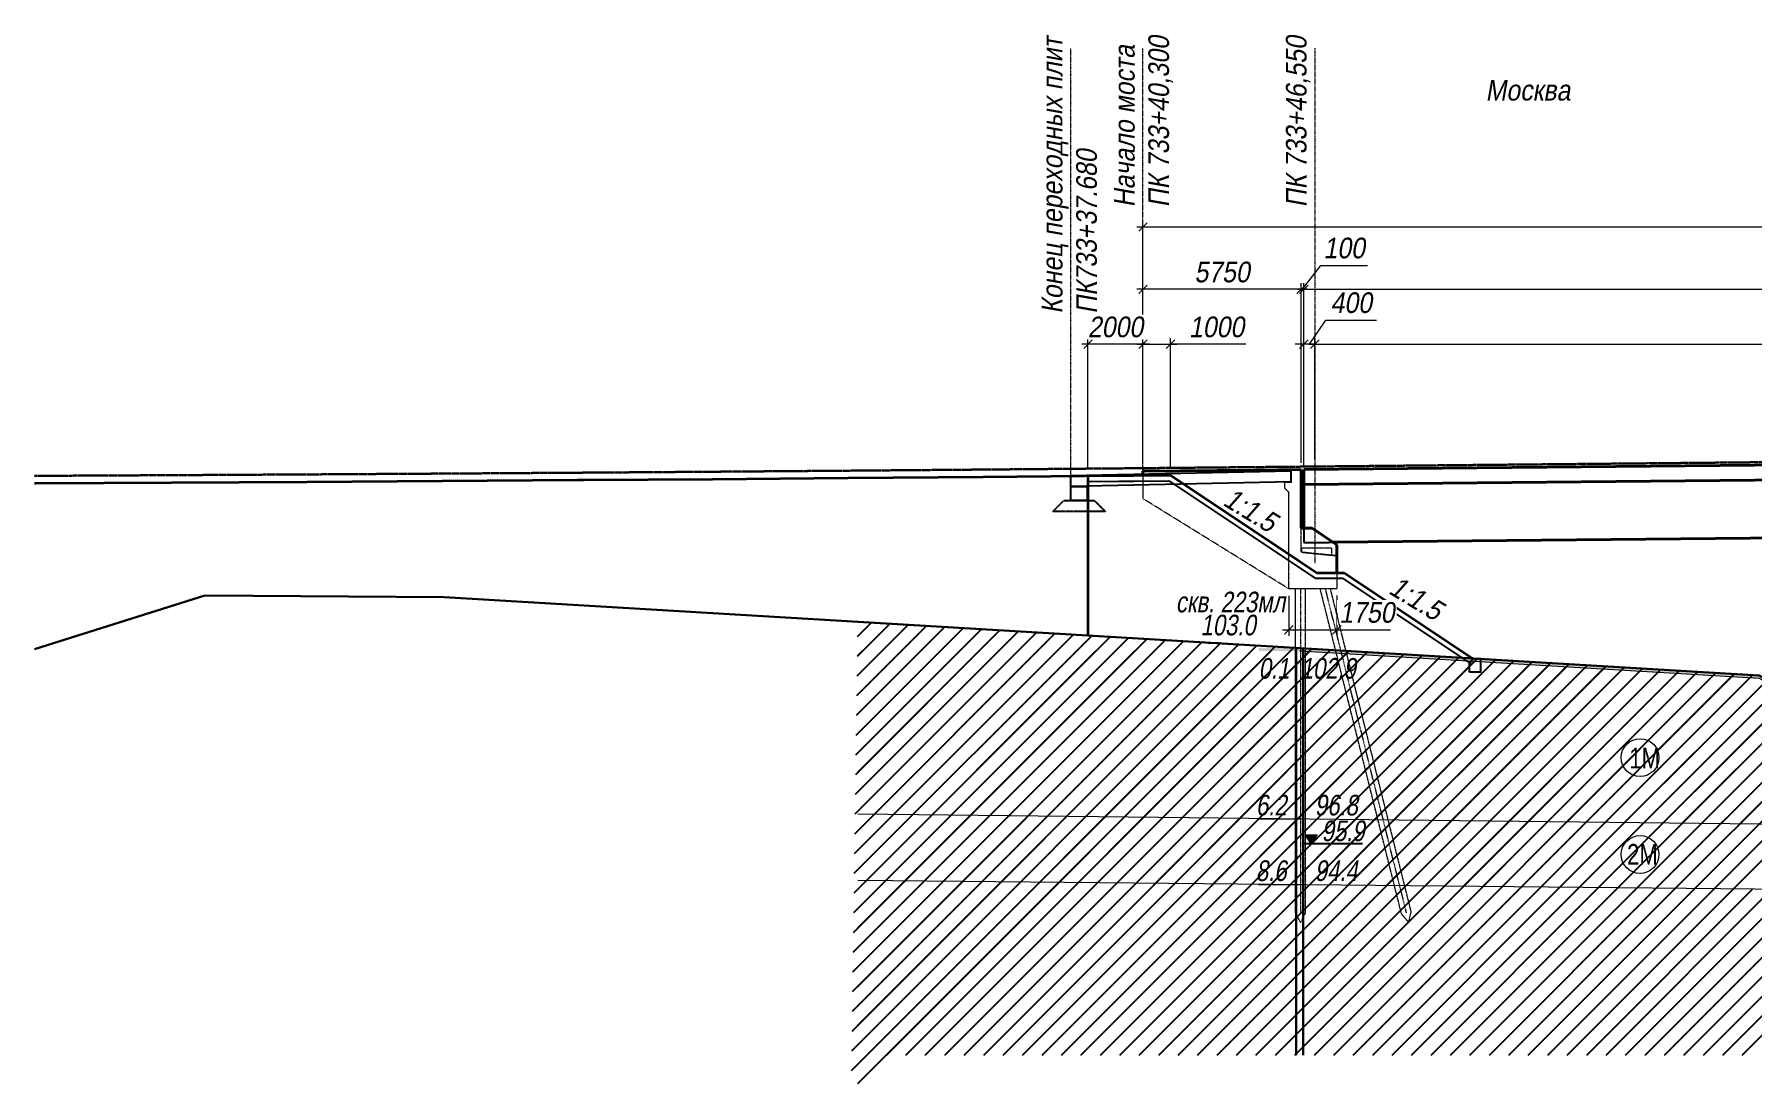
# Model space of a CAD drawing. Header units: millimetres. Extents: x 1864 to 10174863, y -4887456 to 5366151.
# Drawn here: x 8923105 to 8985568, y 311864 to 349998 of the extents above; entities that cross this region are included whole.
import ezdxf

# ---------------------------------------------------------------- set-up
doc = ezdxf.new("R2010")
doc.units = ezdxf.units.MM
doc.linetypes.add('CENTER', pattern=[50.8, 31.75, -6.35, 6.35, -6.35])
doc.linetypes.add('DASHED', pattern=[7, 5, -2, 0])
for name, color, linetype, lineweight in [('C-GEOL-GRSL', 94, 'Continuous', 15), ('S-BALK', 150, 'Continuous', 40), ('S-BETN', 2, 'Continuous', 40), ('S-BETN-NVEL', 7, 'Continuous', 25), ('S-GRID', 1, 'CENTER', 20), ('S-GRID-TRASSA', 4, 'CENTER', 30), ('S-NASP', 52, 'Continuous', 35), ('S-OPOR', 2, 'Continuous', 40), ('S-OPOR-NVEL', 7, 'DASHED', 20), ('S-TEXT', 4, 'Continuous', 30), ('S-ZEML', 32, 'Земля1', 30), ('T-DIMS', 3, 'Continuous', 30), ('T-TEXT', 4, 'Continuous', 30)]:
    doc.layers.add(name, color=color, linetype=linetype, lineweight=lineweight)
for name, color, linetype in [('C-GEOL-PATT', 250, 'Continuous'), ('C-GEOL-SCVG', 60, 'Continuous'), ('concr_inv', 7, 'DASHED'), ('S-KRAS', 1, 'DASHED'), ('S-NOTE', 4, 'Continuous'), ('Текст', 7, 'Continuous')]:
    doc.layers.add(name, color=color, linetype=linetype)
doc.styles.add('TM', font='mipgost.shx', dxfattribs={"width": 0.9, "oblique": 10})
doc.styles.add('Тип А прямой', font='mipgost.shx', dxfattribs={"width": 0.8})
doc.linetypes.add('Земля1', pattern='A,24,[3,ltsnew.shx,S=6,R=0,X=-6,Y=-6],3,[3,ltsnew.shx,S=6,R=0,X=-6,Y=-6],3,[3,ltsnew.shx,S=6,R=0,X=-6,Y=-6],0', length=30)
doc.dimstyles.new('TM', dxfattribs={"dimscale": 0, "dimtxt": 3, "dimasz": 1.25, "dimexe": 0.9, "dimexo": 1, "dimgap": 1, "dimtad": 1, "dimdec": 0, "dimdsep": 46, "dimtxsty": 'TM', "dimblk1": 'OBLIQUE', "dimblk2": 'OBLIQUE', "dimsah": 1, "dimcen": 3, "dimdle": 0.9, "dimclrt": 7, "dimadec": 0, "dimazin": 0, "dimtfac": 1, "dimtdec": 0, "dimtmove": 1, "dimatfit": 2, "dimldrblk": 'NONE', "dimfxl": 1, "dimtfill": 1, "dimtolj": 1, "dimlwd": 15, "dimlwe": 15, "dimarcsym": 0})

# ---------------------------------------------------------------- blocks, each defined once
blk = doc.blocks.new('_OBLIQUE')
at = {"color": 0, "linetype": 'ByBlock', "lineweight": -2}
blk.add_line((0.5, 0.5), (-0.5, -0.5), dxfattribs=at)
blk = doc.blocks.new('*D758')
at = {"layer": 'Defpoints', "color": 0, "transparency": 16777216}
for p in [(9032655, 338736), (9032655, 334899), (8969655, 334292)]:
    blk.add_point(p, dxfattribs=at)
at = {"layer": 'T-DIMS', "color": 0, "linetype": 'Continuous', "lineweight": 15, "transparency": 16777216}
blk.add_line((8969430, 338736), (9032880, 338736), dxfattribs=at)
at = {"layer": 'T-DIMS', "color": 0, "lineweight": 15, "transparency": 16777216}
for p, q in [((8969655, 334542), (8969655, 338961)), ((9032655, 335149), (9032655, 338961))]:
    blk.add_line(p, q, dxfattribs=at)
at = {"layer": 'T-DIMS', "color": 0, "lineweight": 15, "transparency": 16777216, "xscale": 312.5, "yscale": 312.5, "zscale": 312.5, "rotation": 180}
blk.add_blockref('_OBLIQUE', (8969655, 338736), dxfattribs=at)
at = {"layer": 'T-DIMS', "color": 0, "lineweight": 15, "transparency": 16777216, "xscale": 312.5, "yscale": 312.5, "zscale": 312.5}
blk.add_blockref('_OBLIQUE', (9032655, 338736), dxfattribs=at)
at = {"layer": 'T-DIMS', "color": 7, "transparency": 16777216, "insert": (9001155, 339361), "char_height": 750, "attachment_point": 5, "style": 'TM', "bg_fill": 3, "box_fill_scale": 1.1, "bg_fill_color": 256, "bg_fill_true_color": 13158600, "bg_fill_transparency": 0}
blk.add_mtext('\\A1;63000', dxfattribs=at)
blk = doc.blocks.new('_None')
blk = doc.blocks.new('*D762')
at = {"layer": 'Defpoints', "color": 0, "transparency": 16777216}
for p in [(8969255, 338736), (8969655, 334292), (8969255, 334025)]:
    blk.add_point(p, dxfattribs=at)
at = {"layer": 'T-DIMS', "color": 0, "linetype": 'Continuous', "lineweight": 15, "transparency": 16777216}
for p, q in [((8969455, 338736), (8970057, 339617)), ((8970057, 339617), (8971895, 339617)), ((8969255, 338736), (8968943, 338736)), ((8969655, 338736), (8969255, 338736)), ((8969655, 338736), (8969255, 338736)), ((8969655, 338736), (8969968, 338736))]:
    blk.add_line(p, q, dxfattribs=at)
at = {"layer": 'T-DIMS', "color": 0, "lineweight": 15, "transparency": 16777216}
for p, q in [((8969255, 334275), (8969255, 338961)), ((8969655, 334542), (8969655, 338961))]:
    blk.add_line(p, q, dxfattribs=at)
at = {"layer": 'T-DIMS', "color": 0, "lineweight": 15, "transparency": 16777216, "xscale": 312.5, "yscale": 312.5, "zscale": 312.5}
blk.add_blockref('_OBLIQUE', (8969255, 338736), dxfattribs=at)
at = {"layer": 'T-DIMS', "color": 0, "lineweight": 15, "transparency": 16777216, "xscale": 312.5, "yscale": 312.5, "zscale": 312.5, "rotation": 180}
blk.add_blockref('_OBLIQUE', (8969655, 338736), dxfattribs=at)
at = {"layer": 'T-DIMS', "color": 7, "transparency": 16777216, "insert": (8970976, 340242), "char_height": 750, "attachment_point": 5, "style": 'TM', "bg_fill": 3, "box_fill_scale": 1.1, "bg_fill_color": 256, "bg_fill_true_color": 13158600, "bg_fill_transparency": 0}
blk.add_mtext('\\A1;400', dxfattribs=at)
blk = doc.blocks.new('*D747')
at = {"layer": 'Defpoints', "color": 0, "transparency": 16777216}
for p in [(8969155, 340732), (8969155, 334182), (8969255, 334183)]:
    blk.add_point(p, dxfattribs=at)
at = {"layer": 'T-DIMS', "color": 0, "linetype": 'Continuous', "lineweight": 15, "transparency": 16777216}
for p, q in [((8969205, 340732), (8969872, 341604)), ((8969872, 341604), (8971565, 341604)), ((8969155, 340732), (8968843, 340732)), ((8969255, 340732), (8969155, 340732)), ((8969255, 340732), (8969155, 340732)), ((8969255, 340732), (8969568, 340732))]:
    blk.add_line(p, q, dxfattribs=at)
at = {"layer": 'T-DIMS', "color": 0, "lineweight": 15, "transparency": 16777216}
for p, q in [((8969155, 334432), (8969155, 340957)), ((8969255, 334433), (8969255, 340957))]:
    blk.add_line(p, q, dxfattribs=at)
at = {"layer": 'T-DIMS', "color": 0, "lineweight": 15, "transparency": 16777216, "xscale": 312.5, "yscale": 312.5, "zscale": 312.5}
blk.add_blockref('_OBLIQUE', (8969155, 340732), dxfattribs=at)
at = {"layer": 'T-DIMS', "color": 0, "lineweight": 15, "transparency": 16777216, "xscale": 312.5, "yscale": 312.5, "zscale": 312.5, "rotation": 180}
blk.add_blockref('_OBLIQUE', (8969255, 340732), dxfattribs=at)
at = {"layer": 'T-DIMS', "color": 7, "transparency": 16777216, "insert": (8970719, 342229), "char_height": 750, "attachment_point": 5, "style": 'TM', "bg_fill": 3, "box_fill_scale": 1.1, "bg_fill_color": 256, "bg_fill_true_color": 13158600, "bg_fill_transparency": 0}
blk.add_mtext('\\A1;100', dxfattribs=at)
blk = doc.blocks.new('*D748')
at = {"layer": 'Defpoints', "color": 0, "transparency": 16777216}
for p in [(9138055, 340732), (9138055, 335808), (8969255, 334183)]:
    blk.add_point(p, dxfattribs=at)
at = {"layer": 'T-DIMS', "color": 0, "linetype": 'Continuous', "lineweight": 15, "transparency": 16777216}
blk.add_line((8969030, 340732), (9138280, 340732), dxfattribs=at)
at = {"layer": 'T-DIMS', "color": 0, "lineweight": 15, "transparency": 16777216}
for p, q in [((8969255, 334433), (8969255, 340957)), ((9138055, 336058), (9138055, 340957))]:
    blk.add_line(p, q, dxfattribs=at)
at = {"layer": 'T-DIMS', "color": 0, "lineweight": 15, "transparency": 16777216, "xscale": 312.5, "yscale": 312.5, "zscale": 312.5, "rotation": 180}
blk.add_blockref('_OBLIQUE', (8969255, 340732), dxfattribs=at)
at = {"layer": 'T-DIMS', "color": 0, "lineweight": 15, "transparency": 16777216, "xscale": 312.5, "yscale": 312.5, "zscale": 312.5}
blk.add_blockref('_OBLIQUE', (9138055, 340732), dxfattribs=at)
at = {"layer": 'T-DIMS', "color": 7, "transparency": 16777216, "insert": (9053655, 341357), "char_height": 750, "attachment_point": 5, "style": 'TM', "bg_fill": 3, "box_fill_scale": 1.1, "bg_fill_color": 256, "bg_fill_true_color": 13158600, "bg_fill_transparency": 0}
blk.add_mtext('\\A1;168800', dxfattribs=at)
blk = doc.blocks.new('*D751')
at = {"layer": 'Defpoints', "color": 0, "transparency": 16777216}
for p in [(8963406, 340732), (8969155, 334181), (8963406, 334128)]:
    blk.add_point(p, dxfattribs=at)
at = {"layer": 'T-DIMS', "color": 0, "linetype": 'Continuous', "lineweight": 15, "transparency": 16777216}
blk.add_line((8969380, 340732), (8963181, 340732), dxfattribs=at)
at = {"layer": 'T-DIMS', "color": 0, "lineweight": 15, "transparency": 16777216}
for p, q in [((8963406, 334378), (8963406, 340957)), ((8969155, 334431), (8969155, 340957))]:
    blk.add_line(p, q, dxfattribs=at)
at = {"layer": 'T-DIMS', "color": 0, "lineweight": 15, "transparency": 16777216, "xscale": 312.5, "yscale": 312.5, "zscale": 312.5, "rotation": 180}
blk.add_blockref('_OBLIQUE', (8963406, 340732), dxfattribs=at)
at = {"layer": 'T-DIMS', "color": 0, "lineweight": 15, "transparency": 16777216, "xscale": 312.5, "yscale": 312.5, "zscale": 312.5}
blk.add_blockref('_OBLIQUE', (8969155, 340732), dxfattribs=at)
at = {"layer": 'T-DIMS', "color": 7, "transparency": 16777216, "insert": (8966281, 341357), "char_height": 750, "attachment_point": 5, "style": 'TM', "bg_fill": 3, "box_fill_scale": 1.1, "bg_fill_color": 256, "bg_fill_true_color": 13158600, "bg_fill_transparency": 0}
blk.add_mtext('\\A1;5750', dxfattribs=at)
blk = doc.blocks.new('*D752')
at = {"layer": 'Defpoints', "color": 0, "transparency": 16777216}
for p in [(9144005, 342998), (9144005, 335745), (8963406, 334128)]:
    blk.add_point(p, dxfattribs=at)
at = {"layer": 'T-DIMS', "color": 0, "linetype": 'Continuous', "lineweight": 15, "transparency": 16777216}
blk.add_line((8963181, 342998), (9144230, 342998), dxfattribs=at)
at = {"layer": 'T-DIMS', "color": 0, "lineweight": 15, "transparency": 16777216}
for p, q in [((8963406, 334378), (8963406, 343223)), ((9144005, 335995), (9144005, 343223))]:
    blk.add_line(p, q, dxfattribs=at)
at = {"layer": 'T-DIMS', "color": 0, "lineweight": 15, "transparency": 16777216, "xscale": 312.5, "yscale": 312.5, "zscale": 312.5, "rotation": 180}
blk.add_blockref('_OBLIQUE', (8963406, 342998), dxfattribs=at)
at = {"layer": 'T-DIMS', "color": 0, "lineweight": 15, "transparency": 16777216, "xscale": 312.5, "yscale": 312.5, "zscale": 312.5}
blk.add_blockref('_OBLIQUE', (9144005, 342998), dxfattribs=at)
at = {"layer": 'T-DIMS', "color": 7, "transparency": 16777216, "insert": (9053705, 343623), "char_height": 750, "attachment_point": 5, "style": 'TM', "bg_fill": 3, "box_fill_scale": 1.1, "bg_fill_color": 256, "bg_fill_true_color": 13158600, "bg_fill_transparency": 0}
blk.add_mtext('\\A1;180600', dxfattribs=at)
blk = doc.blocks.new('*D755')
at = {"layer": 'Defpoints', "color": 0, "transparency": 16777216}
for p in [(8964406, 338736), (8963406, 334128), (8964406, 333978)]:
    blk.add_point(p, dxfattribs=at)
at = {"layer": 'T-DIMS', "color": 0, "linetype": 'Continuous', "lineweight": 15, "transparency": 16777216}
for p, q in [((8963181, 338736), (8964631, 338736)), ((8967144, 338736), (8964406, 338736))]:
    blk.add_line(p, q, dxfattribs=at)
at = {"layer": 'T-DIMS', "color": 0, "lineweight": 15, "transparency": 16777216}
for p, q in [((8963406, 334378), (8963406, 338961)), ((8964406, 334228), (8964406, 338961))]:
    blk.add_line(p, q, dxfattribs=at)
at = {"layer": 'T-DIMS', "color": 0, "lineweight": 15, "transparency": 16777216, "xscale": 312.5, "yscale": 312.5, "zscale": 312.5, "rotation": 180}
blk.add_blockref('_OBLIQUE', (8963406, 338736), dxfattribs=at)
at = {"layer": 'T-DIMS', "color": 0, "lineweight": 15, "transparency": 16777216, "xscale": 312.5, "yscale": 312.5, "zscale": 312.5}
blk.add_blockref('_OBLIQUE', (8964406, 338736), dxfattribs=at)
at = {"layer": 'T-DIMS', "color": 7, "transparency": 16777216, "insert": (8966081, 339361), "char_height": 750, "attachment_point": 5, "style": 'TM', "bg_fill": 3, "box_fill_scale": 1.1, "bg_fill_color": 256, "bg_fill_true_color": 13158600, "bg_fill_transparency": 0}
blk.add_mtext('\\A1;1000', dxfattribs=at)
blk = doc.blocks.new('*D756')
at = {"layer": 'Defpoints', "color": 0, "transparency": 16777216}
for p in [(8961406, 333950), (8963406, 334128)]:
    blk.add_point(p, dxfattribs=at)
at = {"layer": 'T-DIMS', "color": 0, "linetype": 'Continuous', "lineweight": 15, "transparency": 16777216}
blk.add_line((8963631, 338736), (8961181, 338736), dxfattribs=at)
at = {"layer": 'T-DIMS', "color": 0, "lineweight": 15, "transparency": 16777216}
for p, q in [((8961406, 334200), (8961406, 338961)), ((8963406, 334378), (8963406, 338961))]:
    blk.add_line(p, q, dxfattribs=at)
at = {"layer": 'T-DIMS', "color": 7, "transparency": 16777216, "insert": (8962406, 339361), "char_height": 750, "attachment_point": 5, "style": 'TM', "bg_fill": 3, "box_fill_scale": 1.1, "bg_fill_color": 256, "bg_fill_true_color": 13158600, "bg_fill_transparency": 0}
blk.add_mtext('\\A1;2000', dxfattribs=at)
at = {"layer": 'Defpoints', "color": 0, "transparency": 16777216}
blk.add_point((8961406, 338736), dxfattribs=at)
at = {"layer": 'T-DIMS', "color": 0, "lineweight": 15, "transparency": 16777216, "xscale": 312.5, "yscale": 312.5, "zscale": 312.5, "rotation": 180}
blk.add_blockref('_OBLIQUE', (8961406, 338736), dxfattribs=at)
at = {"layer": 'T-DIMS', "color": 0, "lineweight": 15, "transparency": 16777216, "xscale": 312.5, "yscale": 312.5, "zscale": 312.5}
blk.add_blockref('_OBLIQUE', (8963406, 338736), dxfattribs=at)
blk = doc.blocks.new('*D757')
at = {"layer": 'Defpoints', "color": 0, "transparency": 16777216}
for p in [(8968705, 329848), (8970455, 329854)]:
    blk.add_point(p, dxfattribs=at)
at = {"layer": 'T-DIMS', "color": 0, "lineweight": 15, "transparency": 16777216}
for p, q in [((8968705, 329598), (8968705, 328134)), ((8970455, 329604), (8970455, 328134))]:
    blk.add_line(p, q, dxfattribs=at)
at = {"layer": 'T-DIMS', "color": 0, "linetype": 'Continuous', "lineweight": 15, "transparency": 16777216}
blk.add_line((8968480, 328359), (8970680, 328359), dxfattribs=at)
at = {"layer": 'T-DIMS', "color": 0, "lineweight": 15, "transparency": 16777216, "xscale": 312.5, "yscale": 312.5, "zscale": 312.5, "rotation": 180}
blk.add_blockref('_OBLIQUE', (8968705, 328359), dxfattribs=at)
at = {"layer": 'T-DIMS', "color": 7, "transparency": 16777216, "insert": (8971543, 328984), "char_height": 750, "attachment_point": 5, "style": 'TM', "bg_fill": 3, "box_fill_scale": 1.1, "bg_fill_color": 256, "bg_fill_true_color": 13158600, "bg_fill_transparency": 0}
blk.add_mtext('\\A1;1750', dxfattribs=at)
at = {"layer": 'Defpoints', "color": 0, "transparency": 16777216}
blk.add_point((8970455, 328359), dxfattribs=at)
at = {"layer": 'T-DIMS', "color": 0, "lineweight": 15, "transparency": 16777216, "xscale": 312.5, "yscale": 312.5, "zscale": 312.5}
blk.add_blockref('_OBLIQUE', (8970455, 328359), dxfattribs=at)

msp = doc.modelspace()

# ---------------------------------------------------------------- hatches: boundary and pattern name
at = {"layer": 'C-GEOL-PATT'}
h = msp.add_hatch(dxfattribs=at)
h.set_pattern_fill('FG_35', color=256, scale=100, style=0)
h.set_pattern_definition([(0, (8968905.3, 224991.9), (600, 600), [500, -700]), (18.43495, (8969005.3, 224891.9), (600.0004, 600), [316.228, -1581.1386]), (161.56505, (8969305.3, 224791.9), (-600.0004, 600), [316.228, -1581.1386]), (26.56505, (8969105.3, 224691.9), (600.0002, 600.0001), [223.607, -2459.6748]), (135, (8969205.3, 224591.9), (-600, -600), [141.4214, -707.1068]), (71.56505, (8969105.3, 224291.9), (600.0001, 600.00035), [316.228, -1581.1397])])
h.paths.add_polyline_path([(8967605.3, 327691.9), (8969105.3, 327691.9), (8985805.3, 326696.2), (8993588.7, 322288.5), (9019745.7, 322291.4), (9024105.3, 323266.2), (9049405.3, 323506.2), (9060105.3, 326586.2), (9066805.3, 326426.2), (9077605.3, 323496.2), (9078805.3, 323466.2), (9095238.3, 325657.3), (9127405.3, 329946.2), (9138699.3, 330626.5), (9138723.6, 330528), (9127405.3, 329846.2), (9095238.3, 325557.3), (9078805.3, 323366.2), (9077605.3, 323396.2), (9066805.3, 326326.2), (9060105.3, 326486.2), (9049405.3, 323406.2), (9024105.3, 323166.2), (9019733, 322288.5), (8993367.1, 322314), (8985805.3, 326596.2), (8969105.3, 327591.9), (8967605.3, 327591.9)])
at = {"layer": 'Текст'}
h = msp.add_hatch(color=5, dxfattribs=at)
h.dxf.hatch_style = 1
h.paths.add_polyline_path([(8969329, 320890.5), (8969525.5, 320590.7), (8969721.9, 320890.5)])

# ---------------------------------------------------------------- linework, layer by layer
at = {"layer": 'C-GEOL-GRSL'}
for p, q in [((8953040.8, 321670.1), (9032225.3, 320791.9)), ((8967605.3, 321491.9), (8969105.3, 321491.9)), ((9032225.3, 318491.9), (8953040.8, 319244.6)), ((8969105.3, 319091.9), (8967605.3, 319091.9))]:
    msp.add_line(p, q, dxfattribs=at)
msp.add_lwpolyline([(8969105.3, 327591.9), (8985805.3, 326596.2), (8993367.1, 322314), (8993588.7, 322288.5)], dxfattribs=at)
for centre in [(8981475.3, 323711.9), (8981475.3, 320191.9)]:
    msp.add_circle(centre, 687.5, dxfattribs=at)
at = {"layer": 'C-GEOL-PATT', "linetype": 'Continuous'}
for p, q in [((8953023.3, 327402.7), (8954201.1, 328580.5)), ((8953033.4, 328119.9), (8953533.8, 328620.3)), ((8952861.6, 315927.5), (8964878.1, 327943.9)), ((8952871.7, 316644.7), (8964210.8, 327983.7)), ((8952881.8, 317361.9), (8963543.5, 328023.5)), ((8952891.9, 318079.1), (8962876.2, 328063.3)), ((8952902, 318796.3), (8962208.9, 328103.1)), ((8952912.1, 319513.5), (8961541.6, 328142.9)), ((8952922.2, 320230.7), (8960874.3, 328182.7)), ((8952932.4, 320947.9), (8960206.9, 328222.5)), ((8952942.5, 321665.1), (8959539.6, 328262.2)), ((8952952.6, 322382.3), (8958872.3, 328302)), ((8952962.7, 323099.5), (8958205, 328341.8)), ((8952972.8, 323816.7), (8957537.7, 328381.6)), ((8952982.9, 324533.9), (8956870.4, 328421.4)), ((8952993, 325251.1), (8956203.1, 328461.2)), ((8953003.1, 325968.3), (8955535.8, 328501)), ((8953013.2, 326685.5), (8954868.4, 328540.8)), ((8952811.1, 312341.4), (8968214.7, 327745)), ((8952821.2, 313058.6), (8967547.4, 327784.8)), ((8952831.3, 313775.8), (8966880.1, 327824.6)), ((8952841.4, 314493), (8966212.8, 327864.4)), ((8952851.5, 315210.3), (8965545.4, 327904.2)), ((8954079, 312902.2), (8968882, 327705.2)), ((8954786.1, 312902.2), (8969549.3, 327665.4)), ((8955493.2, 312902.2), (8970216.6, 327625.6)), ((8956200.3, 312902.2), (8970883.9, 327585.9)), ((8956907.4, 312902.2), (8971551.3, 327546.1)), ((8957614.5, 312902.2), (8972218.6, 327506.3)), ((8958321.6, 312902.2), (8972885.9, 327466.5)), ((8959028.7, 312902.2), (8973553.2, 327426.7)), ((8959735.8, 312902.2), (8974220.5, 327386.9)), ((8960442.9, 312902.2), (8974887.8, 327347.1)), ((8961150, 312902.2), (8975555.1, 327307.3)), ((8961857.1, 312902.2), (8976222.4, 327267.6)), ((8962564.2, 312902.2), (8976889.8, 327227.8)), ((8963271.3, 312902.2), (8977557.1, 327188)), ((8963978.4, 312902.2), (8978224.4, 327148.2)), ((8964685.5, 312902.2), (8978891.7, 327108.4)), ((8965392.6, 312902.2), (8979559, 327068.6)), ((8966099.7, 312902.2), (8980226.3, 327028.8)), ((8966806.8, 312902.2), (8980893.6, 326989)), ((8967513.9, 312902.2), (8981560.9, 326949.3)), ((8968221, 312902.2), (8982228.3, 326909.5)), ((8968928.1, 312902.2), (8982895.6, 326869.7)), ((8969635.2, 312902.2), (8983562.9, 326829.9)), ((8970342.3, 312902.2), (8984230.2, 326790.1)), ((8971049.4, 312902.2), (8984897.5, 326750.3)), ((8971756.5, 312902.2), (8985564.8, 326710.5)), ((8978563.4, 319002), (8986094.1, 326532.7)), ((8979263.8, 318995.3), (8986545.5, 326277)), ((8979964.3, 318988.7), (8986997, 326021.4)), ((8980664.7, 318982), (8987448.4, 325765.7)), ((8981365.2, 318975.4), (8987899.8, 325510.1)), ((8982065.6, 318968.7), (8988351.3, 325254.4)), ((8982766, 318962.1), (8988802.7, 324998.8)), ((8983466.5, 318955.4), (8989254.2, 324743.1)), ((8984166.9, 318948.7), (8989705.6, 324487.5)), ((8984867.4, 318942.1), (8990157.1, 324231.8))]:
    msp.add_line(p, q, dxfattribs=at)
at = {"layer": 'C-GEOL-PATT', "linetype": 'Continuous', "ltscale": 1.75}
for p, q in [((8953040.8, 327420.3), (8953212.5, 327591.9)), ((8953040.8, 326713.2), (8953919.6, 327591.9)), ((8953040.8, 326006.1), (8954626.7, 327591.9)), ((8953040.8, 325299), (8955333.8, 327591.9)), ((8953040.8, 324591.9), (8956040.9, 327591.9)), ((8953040.8, 323884.8), (8956748, 327591.9)), ((8953040.8, 323177.7), (8957455.1, 327591.9)), ((8953040.8, 322470.6), (8958162.2, 327591.9)), ((8953040.8, 321763.5), (8958869.3, 327591.9)), ((8953040.8, 318935.1), (8961697.7, 327591.9)), ((8953040.8, 318228), (8962404.8, 327591.9)), ((8953040.8, 317520.9), (8963111.9, 327591.9)), ((8953040.8, 316813.8), (8963819, 327591.9)), ((8953040.8, 316106.7), (8964526.1, 327591.9)), ((8953040.8, 315399.6), (8965233.2, 327591.9)), ((8953040.8, 314692.5), (8965940.3, 327591.9)), ((8953040.8, 313985.4), (8966647.4, 327591.9)), ((8953040.8, 313278.3), (8967354.5, 327591.9)), ((8953040.8, 312571.2), (8968061.6, 327591.9)), ((8953040.8, 311864.1), (8968768.7, 327591.9)), ((8954786.1, 312902.2), (8969454.9, 327571.1)), ((8955493.2, 312902.2), (8970122.3, 327531.3)), ((8962390, 319091.9), (8970789.6, 327491.5)), ((8963097.1, 319091.9), (8971456.9, 327451.7)), ((8963804.2, 319091.9), (8972124.2, 327411.9)), ((8964511.3, 319091.9), (8972791.5, 327372.1)), ((8965218.4, 319091.9), (8973458.8, 327332.3)), ((8965925.5, 319091.9), (8974126.1, 327292.6)), ((8966632.6, 319091.9), (8974793.4, 327252.8)), ((8967339.7, 319091.9), (8975460.8, 327213)), ((8968046.8, 319091.9), (8976128.1, 327173.2)), ((8968753.9, 319091.9), (8976795.4, 327133.4)), ((8969457.6, 319088.6), (8977462.7, 327093.6)), ((8970158.1, 319081.9), (8978130, 327053.8)), ((8970858.5, 319075.2), (8978797.3, 327014)), ((8971559, 319068.6), (8979464.6, 326974.3)), ((8972259.4, 319061.9), (8980131.9, 326934.5)), ((8972959.8, 319055.3), (8980799.3, 326894.7)), ((8973660.3, 319048.6), (8981466.6, 326854.9)), ((8974360.7, 319042), (8982133.9, 326815.1)), ((8975061.2, 319035.3), (8982801.2, 326775.3)), ((8975761.6, 319028.6), (8983468.5, 326735.5)), ((8978824.2, 321384.1), (8984135.8, 326695.7)), ((8979523.6, 321376.4), (8984803.1, 326656)), ((8980222.9, 321368.6), (8985470.4, 326616.2)), ((8980922.2, 321360.9), (8986030.2, 326468.8)), ((8981621.6, 321353.1), (8986481.7, 326213.2)), ((8982320.9, 321345.3), (8986933.1, 325957.5)), ((8983020.3, 321337.6), (8987384.6, 325701.9)), ((8983719.6, 321329.8), (8987836, 325446.2)), ((8984419, 321322.1), (8988287.5, 325190.6)), ((8985118.3, 321314.3), (8988738.9, 324934.9)), ((8970342.3, 312902.2), (8976462.1, 319022)), ((8971049.4, 312902.2), (8977162.5, 319015.3)), ((8971756.5, 312902.2), (8977862.9, 319008.7)), ((8972463.6, 312902.2), (8978563.4, 319002)), ((8973170.7, 312902.2), (8979263.8, 318995.3)), ((8973877.8, 312902.2), (8979964.3, 318988.7)), ((8974584.9, 312902.2), (8980664.7, 318982)), ((8975292, 312902.2), (8981365.2, 318975.4)), ((8975999.1, 312902.2), (8982065.6, 318968.7)), ((8976706.2, 312902.2), (8982766, 318962.1)), ((8977413.3, 312902.2), (8983466.5, 318955.4)), ((8978120.4, 312902.2), (8984166.9, 318948.7)), ((8978827.5, 312902.2), (8984867.4, 318942.1)), ((8979534.6, 312902.2), (8985567.8, 318935.4)), ((8980241.7, 312902.2), (8986268.2, 318928.8)), ((8980948.8, 312902.2), (8986968.7, 318922.1)), ((8981655.9, 312902.2), (8987669.1, 318915.4)), ((8982363, 312902.2), (8988369.6, 318908.8)), ((8983070.1, 312902.2), (8989070, 318902.1)), ((8983777.2, 312902.2), (8989770.5, 318895.5)), ((8984484.3, 312902.2), (8990470.9, 318888.8)), ((8985191.4, 312902.2), (8991171.3, 318882.2))]:
    msp.add_line(p, q, dxfattribs=at)
at = {"layer": 'C-GEOL-SCVG'}
msp.add_lwpolyline([(8965777.3, 327878.4), (8966177.3, 327878.4)], dxfattribs=at)
at = {"layer": 'concr_inv'}
for points in [[(8961381.4, 333563.5), (8961381.4, 333061), (8960782, 333061), (8960782, 333561), (8961381.4, 333563.5)], [(8961632, 333061), (8962032, 332661), (8960132, 332661), (8960532, 333061), (8961632, 333061)]]:
    msp.add_lwpolyline(points, dxfattribs=at)
at = {"layer": 'S-BALK'}
msp.add_line((8969255.3, 332048.1), (8969255.3, 334183.2), dxfattribs=at)
at = {"layer": 'S-BETN'}
for p, q in [((8969155.3, 332048.1), (8969555.7, 332048.1)), ((8969555.7, 332048.1), (8970455.3, 331448)), ((8970455.3, 331448), (8970455.3, 331047.8)), ((8970455.3, 331047.8), (8970455.3, 330428.4))]:
    msp.add_line(p, q, dxfattribs=at)
for points in [[(8969255.3, 334183.2), (9138055.3, 335808.1)], [(8969255.3, 333643.2), (9138055.3, 335268.1)], [(8970319.9, 331538.3), (9137066.4, 333143.5)]]:
    msp.add_lwpolyline(points, dxfattribs=at)
at = {"layer": 'S-BETN-NVEL'}
for p, q in [((8969662.3, 330231.2), (8970662.3, 330231.2)), ((8970662.3, 330231.2), (8975288.3, 327147.2))]:
    msp.add_line(p, q, dxfattribs=at)
msp.add_lwpolyline([(8961405.8, 333748.8), (8962516.6, 333758.6), (8963077.5, 333763.7), (8964345.7, 333775.6)], dxfattribs=at)
msp.add_lwpolyline([(8975276, 326814.7), (8975276, 327128.6), (8975400, 327314.7), (8975676, 327314.7), (8975676, 326814.7)], close=True, dxfattribs=at)
at = {"layer": 'S-GRID'}
msp.add_line((8960782, 333950.6), (8960782, 349501.7), dxfattribs=at)
at = {"layer": 'S-GRID-TRASSA', "linetype": 'DASHED', "lineweight": 30}
msp.add_lwpolyline([(8923105.3, 333952.8), (8923204.3, 333953.2), (8928121.9, 333977.8), (8933039.4, 334005.1), (8937956.9, 334035), (8942874.4, 334067.7), (8943105.3, 334069.3), (8947791.9, 334103), (8952709.5, 334140.9), (8957627, 334181.6), (8962544.5, 334224.9), (8963105.3, 334230), (8967462, 334270.9), (9223105.3, 336731.9)], dxfattribs=at)
at = {"layer": 'S-KRAS', "color": 1, "ltscale": 0.5}
msp.add_line((8969155.3, 331327.8), (8969155.3, 331177.8), dxfattribs=at)
msp.add_lwpolyline([(8969255.3, 332048.1), (8969255.3, 331528.1), (8970319.9, 331538.3)], dxfattribs=at)
at = {"layer": 'S-NASP'}
for p, q in [((8961405.8, 333950.2), (8961405.8, 328151)), ((8969723.3, 330432.5), (8970723.3, 330432.5)), ((8970723.3, 330432.5), (8975400, 327314.7))]:
    msp.add_line(p, q, dxfattribs=at)
msp.add_lwpolyline([(8923105.3, 333687.9), (8923173.6, 333688.2), (8928091.2, 333712.8), (8933008.8, 333740.1), (8937926.5, 333770), (8942844.2, 333802.7), (8943075.1, 333804.3), (8947761.9, 333838), (8952679.5, 333875.9), (8957597.2, 333916.6), (8962514.8, 333959.9), (8963075.7, 333965), (8964405.8, 333977.5)], dxfattribs=at)
at = {"layer": 'S-NOTE', "linetype": 'Continuous'}
msp.add_lwpolyline([(8974130.6, 347245, 0, 386.7, 0), (8975318.9, 347245, 0, 0, 0), (8979247, 347245, 0, 0, 0)], format="xyseb", dxfattribs=at)
at = {"layer": 'S-OPOR', "lineweight": 30}
for p, q in [((8968980.3, 327699.4), (8968980.3, 312902.2)), ((8969230.3, 327684.5), (8969230.3, 312902.2))]:
    msp.add_line(p, q, dxfattribs=at)
at = {"layer": 'S-OPOR-NVEL'}
for p, q in [((8969155.3, 331177.1), (8969155.3, 332048.1)), ((8970255.3, 331327.8), (8969155.3, 331327.8)), ((8969155.3, 331177.8), (8970455.3, 331047.8)), ((8970455.3, 331047.8), (8969162.7, 331177.1)), ((8970255.3, 331327.8), (8970255.3, 331067.8))]:
    msp.add_line(p, q, dxfattribs=at)
at = {"layer": 'S-ZEML'}
msp.add_lwpolyline([(8923105.3, 327652.2), (8929305.3, 329606.2), (8938005.3, 329546.2), (8985805.3, 326696.2), (8994705.3, 321656.2), (9003105.3, 321166.4), (9016905.3, 321656.2), (9024105.3, 323266.2), (9049405.3, 323506.2), (9060105.3, 326586.2), (9066805.3, 326426.2), (9077605.3, 323496.2), (9078805.3, 323466.2), (9127405.3, 329946.2), (9143105.3, 330891.9), (9223105.3, 332506.8)], dxfattribs=at)
at = {"layer": 'S-ZEML', "ltscale": 250}
msp.add_lwpolyline([(8953040.8, 328649.7), (8961405.8, 328151), (8985805.3, 326696.2), (8994705.3, 321656.2), (9003105.3, 321166.4), (9016905.3, 321656.2), (9024105.3, 323266.2), (9049405.3, 323506.2), (9060105.3, 326586.2), (9066805.3, 326426.2), (9077605.3, 323496.2), (9078805.3, 323466.2), (9127405.3, 329946.2), (9143105.3, 330891.9), (9152310.8, 331077.7)], dxfattribs=at)
at = {"layer": 'Текст', "color": 5}
msp.add_line((8969230.3, 320590.7), (8971388.2, 320590.7), dxfattribs=at)
msp.add_lwpolyline([(8969329, 320890.5), (8969721.9, 320890.5), (8969525.5, 320590.7)], close=True, dxfattribs=at)

# ---------------------------------------------------------------- texts
at = {"layer": 'S-TEXT', "insert": (8968601.5, 343714.2), "char_height": 750, "width": 22672.914, "attachment_point": 1, "rotation": 90, "style": 'TM'}
msp.add_mtext('ПК 733+46,550', dxfattribs=at)
at = {"layer": 'S-TEXT', "insert": (8977399.3, 347963.1), "char_height": 750, "width": 9608.71, "attachment_point": 5, "style": 'TM'}
msp.add_mtext('\\pxqc;Москва', dxfattribs=at)
at = {"layer": 'T-TEXT', "style": 'Тип А прямой', "width": 0.8}
for s, p in [('1M', (8981084.5, 323319)), ('2M', (8981004.6, 319823.6))]:
    msp.add_text(s, height=750, dxfattribs=at).set_placement(p)
at = {"layer": 'T-TEXT', "char_height": 750, "style": 'Тип А прямой'}
for s, insert, attachment_point in [('{\\Q10;скв. 223мл}', (8966587.8, 328981.8), 8), ('{\\Q10;103.0}', (8966500.5, 328904.7), 2)]:
    msp.add_mtext(s, dxfattribs=dict(at, insert=insert, attachment_point=attachment_point))
at = {"layer": 'Текст', "color": 23, "lineweight": 15, "style": 'Тип А прямой', "oblique": 10, "width": 0.8}
for s, p in [('0.1', (8967610.4, 326581)), ('102.9', (8969138.3, 326581)), ('6.2', (8967509.4, 321609.6)), ('96.8', (8969653.5, 321609.6)), ('8.6', (8967509.4, 319227.7)), ('94.4', (8969653.5, 319227.7))]:
    msp.add_text(s, height=750, dxfattribs=at).set_placement(p)
at = {"layer": 'Текст', "color": 5, "lineweight": 15, "style": 'Тип А прямой', "oblique": 10, "width": 0.8}
msp.add_text('95.9', height=750, dxfattribs=at).set_placement((8969902, 320675.8))

# ---------------------------------------------------------------- next in the draw order: dimensions: what is measured, and where the dimension line sits
at = {"layer": 'T-DIMS'}
dim = msp.add_linear_dim(base=(9032655.3, 338736.1), p1=(8969655.3, 334292), p2=(9032655.3, 334898.5), dimstyle='TM', override={"dimscale": 0, "dimtix": 0, "dimtofl": 1, "dimtmove": 1, "dimatfit": 2}, dxfattribs=at)
dim.commit()
dim.dimension.update_dxf_attribs({"geometry": '*D758', "text_midpoint": (9001155.3, 339361.1)})
dim = msp.add_linear_dim(base=(8970455.3, 328358.7), p1=(8968705.3, 329847.8), p2=(8970455.3, 329853.9), dimstyle='TM', override={"dimscale": 0, "dimtix": 0, "dimtofl": 1, "dimtmove": 1, "dimatfit": 2}, dxfattribs=at)
dim.commit()
dim.dimension.update_dxf_attribs({"geometry": '*D757', "text_midpoint": (8971542.7, 328358.7), "dimtype": 128})

# ---------------------------------------------------------------- next in the draw order: linework, layer by layer
at = {"layer": 'S-GRID'}
msp.add_lwpolyline([(8969130.3, 329847.8), (8969130.3, 318067.8)], dxfattribs=at)
at = {"layer": 'S-OPOR-NVEL'}
msp.add_lwpolyline([(8969305.3, 329847.8), (8969305.3, 318067.8), (8969130.3, 317718.9), (8968955.3, 318067.8), (8968955.3, 329847.8)], dxfattribs=at)

# ---------------------------------------------------------------- next in the draw order: texts
at = {"layer": 'S-TEXT', "color": 7, "insert": (8973348.7, 329494.9), "char_height": 750, "attachment_point": 5, "rotation": 328.51937, "style": 'TM', "bg_fill": 3, "box_fill_scale": 1.1, "bg_fill_color": 256, "bg_fill_true_color": 13158600, "bg_fill_transparency": 4394970}
msp.add_mtext('1:1.5', dxfattribs=at)

# ---------------------------------------------------------------- next in the draw order: dimensions: what is measured, and where the dimension line sits
at = {"layer": 'T-DIMS'}
dim = msp.add_linear_dim(base=(8969255.3, 338736.1), p1=(8969655.3, 334292), p2=(8969255.3, 334025.4), dimstyle='TM', override={"dimscale": 0, "dimtix": 0, "dimtofl": 1, "dimtmove": 1, "dimatfit": 2}, dxfattribs=at)
dim.commit()
dim.dimension.update_dxf_attribs({"geometry": '*D762', "text_midpoint": (8970307.3, 339617.3), "dimtype": 128})

# ---------------------------------------------------------------- next in the draw order: linework, layer by layer
at = {"layer": 'S-BETN-NVEL'}
msp.add_line((8964345.7, 333775.6), (8969662.3, 330231.2), dxfattribs=at)
at = {"layer": 'S-GRID'}
msp.add_lwpolyline([(8970030, 329847.8), (8972975, 318067.8)], dxfattribs=at)
at = {"layer": 'S-OPOR-NVEL'}
msp.add_lwpolyline([(8970210.4, 329847.8), (8973144.8, 318110.3), (8973059.7, 317729.3), (8972805.3, 318025.4), (8969849.6, 329847.8)], dxfattribs=at)
at = {"layer": 'T-DIMS', "lineweight": 15}
msp.add_line((8970680.3, 328358.7), (8972405.1, 328358.7), dxfattribs=at)

# ---------------------------------------------------------------- next in the draw order: dimensions: what is measured, and where the dimension line sits
at = {"layer": 'T-DIMS'}
dim = msp.add_linear_dim(base=(8969155.3, 340731.8), p1=(8969255.3, 334183.2), p2=(8969155.3, 334182.2), dimstyle='TM', override={"dimscale": 0, "dimtix": 0, "dimtofl": 1, "dimtmove": 1, "dimatfit": 2}, dxfattribs=at)
dim.commit()
dim.dimension.update_dxf_attribs({"geometry": '*D747', "text_midpoint": (8970122.3, 341603.9), "dimtype": 128})

# ---------------------------------------------------------------- next in the draw order: dimensions: what is measured, and where the dimension line sits
dim = msp.add_linear_dim(base=(9138055.3, 340731.8), p1=(8969255.3, 334183.2), p2=(9138055.3, 335808.1), dimstyle='TM', override={"dimscale": 0, "dimtix": 0, "dimtofl": 1, "dimtmove": 1, "dimatfit": 2}, dxfattribs=at)
dim.commit()
dim.dimension.update_dxf_attribs({"geometry": '*D748', "text_midpoint": (9053655.3, 341356.8)})

# ---------------------------------------------------------------- next in the draw order: linework, layer by layer
at = {"layer": 'S-NASP'}
msp.add_line((8964405.8, 333977.5), (8969723.3, 330432.5), dxfattribs=at)

# ---------------------------------------------------------------- next in the draw order: dimensions: what is measured, and where the dimension line sits
at = {"layer": 'T-DIMS'}
dim = msp.add_linear_dim(base=(8963405.7517, 340731.8236), p1=(8969155.2896, 334181.2006), p2=(8963405.7517, 334128.1443), dimstyle='TM', override={"dimscale": 0, "dimtix": 0, "dimtofl": 1, "dimtmove": 1, "dimatfit": 2}, dxfattribs=at)
dim.commit()
dim.dimension.update_dxf_attribs({"geometry": '*D751', "text_midpoint": (8966280.5207, 341356.8236)})

# ---------------------------------------------------------------- next in the draw order: linework, layer by layer
at = {"layer": 'S-OPOR-NVEL'}
msp.add_line((8963405.8, 334128.1), (8963405.8, 333128.1), dxfattribs=at)

# ---------------------------------------------------------------- next in the draw order: dimensions: what is measured, and where the dimension line sits
at = {"layer": 'T-DIMS'}
dim = msp.add_linear_dim(base=(9144004.8, 342998.1), p1=(8963405.8, 334127.8), p2=(9144004.8, 335745.4), dimstyle='TM', override={"dimscale": 0, "dimrnd": 5, "dimtix": 0, "dimtofl": 1, "dimtmove": 1, "dimatfit": 2}, dxfattribs=at)
dim.commit()
dim.dimension.update_dxf_attribs({"geometry": '*D752', "text_midpoint": (9053705.3, 343623.1)})

# ---------------------------------------------------------------- next in the draw order: linework, layer by layer
at = {"layer": 'S-BETN'}
msp.add_line((8969155.3, 332048.1), (8969155.3, 334178.1), dxfattribs=at)
at = {"layer": 'S-GRID'}
for p, q in [((8963405.8, 333968.1), (8963405.8, 349485.7)), ((8969655.3, 349501.7), (8969655.3, 330780.5))]:
    msp.add_line(p, q, dxfattribs=at)
at = {"layer": 'S-NASP'}
msp.add_line((8964405.8, 333977.5), (8969082.5, 330859.7), dxfattribs=at)
at = {"layer": 'S-OPOR-NVEL'}
msp.add_line((8968802, 333709.9), (8968802, 334174.7), dxfattribs=at)

# ---------------------------------------------------------------- next in the draw order: texts
at = {"layer": 'S-TEXT', "insert": (8962352, 343714.2), "char_height": 750, "width": 22672.914, "attachment_point": 1, "rotation": 90, "style": 'TM'}
msp.add_mtext('Начало моста\\PПК 733+40,300', dxfattribs=at)

# ---------------------------------------------------------------- next in the draw order: dimensions: what is measured, and where the dimension line sits
at = {"layer": 'T-DIMS'}
dim = msp.add_linear_dim(base=(8964405.8, 338736.1), p1=(8963405.8, 334127.8), p2=(8964405.8, 333977.5), dimstyle='TM', override={"dimscale": 0, "dimtix": 0, "dimtofl": 1, "dimtmove": 1, "dimatfit": 2}, dxfattribs=at)
dim.commit()
dim.dimension.update_dxf_attribs({"geometry": '*D755', "text_midpoint": (8966080.6, 338680.3), "dimtype": 128})

# ---------------------------------------------------------------- next in the draw order: dimensions: what is measured, and where the dimension line sits
dim = msp.add_linear_dim(base=(8961405.8, 338736.1), p1=(8963405.8, 334128.1), p2=(8961405.8, 333950.2), dimstyle='TM', override={"dimscale": 0, "dimtix": 0, "dimtofl": 1, "dimtmove": 1, "dimatfit": 2}, dxfattribs=at)
dim.commit()
dim.dimension.update_dxf_attribs({"geometry": '*D756', "text_midpoint": (8962405.8, 338736.1), "dimtype": 128})

# ---------------------------------------------------------------- next in the draw order: linework, layer by layer
at = {"layer": 'S-BETN'}
msp.add_line((8963405.8, 334124.1), (8963405.8, 333968.1), dxfattribs=at)
msp.add_lwpolyline([(8963405.8, 334123.8), (8967463, 334161.8), (8969155.3, 334178.1)], dxfattribs=at)
at = {"layer": 'S-BETN-NVEL'}
msp.add_lwpolyline([(8960782, 333961), (8968782, 334134), (8968782, 333734), (8960782, 333561)], close=True, dxfattribs=at)
at = {"layer": 'S-OPOR-NVEL'}
msp.add_line((8963405.8, 333968.1), (8963405.8, 333128.1), dxfattribs=at)

# ---------------------------------------------------------------- next in the draw order: texts
at = {"layer": 'S-TEXT', "insert": (8959728.2, 339845.2), "char_height": 750, "width": 22672.914, "attachment_point": 1, "rotation": 90, "style": 'TM'}
msp.add_mtext('Конец переходных плит\\PПК733+37.680', dxfattribs=at)

# ---------------------------------------------------------------- next in the draw order: texts
at = {"layer": 'S-TEXT', "color": 7, "insert": (8967323.6, 332701.7), "char_height": 750, "attachment_point": 5, "rotation": 328.51937, "style": 'TM', "bg_fill": 3, "box_fill_scale": 1.1, "bg_fill_color": 256, "bg_fill_true_color": 13158600, "bg_fill_transparency": 4394970}
msp.add_mtext('1:1.5', dxfattribs=at)

# ---------------------------------------------------------------- next in the draw order: linework, layer by layer
at = {"layer": 'S-OPOR-NVEL'}
msp.add_line((8968705.3, 329847.8), (8963405.8, 333124.1), dxfattribs=at)
for points in [[(8968802, 333709.9), (8968552, 333709.9), (8968552, 333509.9), (8968705.3, 333356.6)], [(8970455.3, 330432.5), (8970455.3, 329847.8), (8968705.3, 329847.8), (8968705.3, 333356.6)]]:
    msp.add_lwpolyline(points, dxfattribs=at)

doc.saveas('drawing.dxf')
